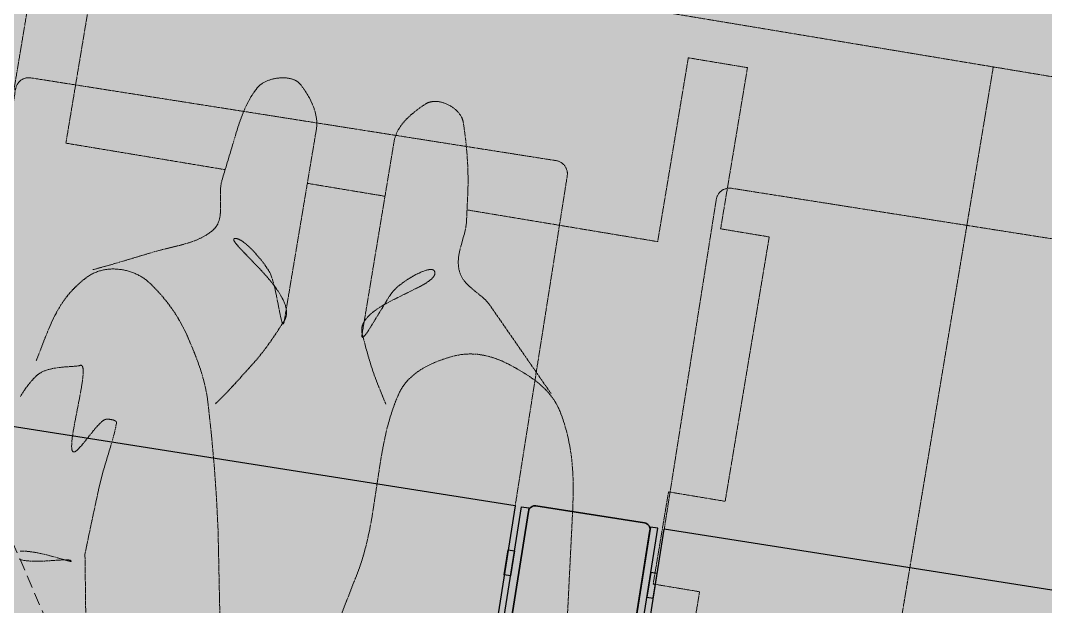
# Model space of a CAD drawing. Header units: millimetres. Extents: x 833941507 to 1669051331, y 817666127 to 1636299673.
# Drawn here: x 834551323 to 834552088, y 817985711 to 817986150 of the extents above; entities that cross this region are included whole.
import ezdxf

# ---------------------------------------------------------------- set-up
doc = ezdxf.new("R2010")
doc.units = ezdxf.units.MM
doc.header["$LTSCALE"] = 3
doc.linetypes.add('B0703', pattern=[4.6875, 3.125, -1.5625])
doc.linetypes.add('DASH', pattern=[0.35, 0.25, -0.1])
for name, color, linetype in [('CA_FURN', 9, 'Continuous'), ('UAJ-00XREF', 7, 'Continuous'), ('UAJ-90.7FURN', 8, 'Continuous')]:
    doc.layers.add(name, color=color, linetype=linetype)
for name, color, linetype, lineweight in [('Hatch (LTC&CB)', 252, 'Continuous', 35), ('UAJ-23FLOR-h', 251, 'Continuous', 9), ('UAJ-25CEIL-z', 8, 'B0703', 9), ('UAJ-97FURN', 9, 'Continuous', 13)]:
    doc.layers.add(name, color=color, linetype=linetype, lineweight=lineweight)
doc.layers.add('UAJ-00ANNO-y', color=7, linetype='DASH', lineweight=15, true_color=0x999999)

# ---------------------------------------------------------------- blocks, each defined once
blk = doc.blocks.new('GBP-LTC-LB01')
at = {"layer": 'UAJ-23FLOR-h'}
h = blk.add_hatch(dxfattribs=at)
h.set_pattern_fill('EARTH,_O', color=256, scale=180, angle=45)
h.set_pattern_definition([(48.9989, (834576001.8, 818046085.3), (-112.727, 1612.5107), [1143, -1143]), (48.9989, (834575678.3, 818046366.6), (-112.727, 1612.5107), [1143, -1143]), (48.9989, (834575354.8, 818046647.8), (-112.727, 1612.5107), [1143, -1143]), (138.9989, (834575340.7, 818046849.3), (-1612.5107, -112.727), [1143, -1143]), (138.9989, (834575621.9, 818047172.8), (-1612.5107, -112.727), [1143, -1143]), (138.9989, (834575903.1, 818047496.3), (-1612.5107, -112.727), [1143, -1143])])
h.paths.add_polyline_path([(834572173.05, 818200349.17), (834310583.74, 818182062.08), (834331502.24, 817882831.69), (834364939.69, 817885169.23), (834473095.7, 818011283.6), (834480533.7, 818020120.4), (834485095.05, 818025709.55), (834491375.7, 818033619), (834497063.4, 818041013), (834493145.8, 818043678.7), (834512788.5, 818074029.25), (834518712.45, 818083675.25), (834526231.3, 818096325.1), (834534646.05, 818111073.05), (834545956, 818131981.3), (834557204.6, 818154198.8), (834564040, 818168496.8), (834570941.16, 818183576.43), (834578367.8, 818200696.3)])
h.paths.add_polyline_path([(834382131.31, 817956469.98), (834418268.73, 817958996.07), (834422062.41, 817963855.9), (834428403.04, 817964299.38), (834467239.2, 818010695.58), (834466445.21, 818021738.79), (834476097.72, 818035709.03), (834485267.1, 818048983.2), (834487014.89, 818051460.43), (834497268.33, 818067303.42), (834492893.38, 818129890.09), (834448056.59, 818126755.66), (834416896.58, 818105052.11), (834382061.37, 818080788.99), (834386167.45, 818022059.16), (834377588.38, 818021459.47)], flags=16)
edge = h.paths.add_edge_path(flags=16)
edge.add_line((834540292.29, 818142076.07), (834533466.32, 818141614.13))
edge.add_line((834533466.32, 818141614.13), (834523258.01, 818143862.71))
edge.add_line((834523258.01, 818143862.71), (834525896.87, 818155838.93))
edge.add_arc((834558382.43, 818267025.45), 115835.02, 237.2183981, 253.7131266, ccw=False)
edge.add_line((834495664.92, 818169638.25), (834498267.59, 818132356.98))
edge.add_line((834498267.59, 818132356.98), (834496346.42, 818130135.01))
edge.add_line((834496346.42, 818130135.01), (834492879.88, 818129892.67))
edge.add_line((834492879.88, 818129892.67), (834494229.58, 818110587.62))
edge.add_line((834494229.58, 818110587.62), (834496326.13, 818110708.38))
edge.add_line((834496326.13, 818110708.38), (834498420.21, 818080753.55))
edge.add_line((834498420.21, 818080753.55), (834498046.12, 818080727.4))
edge.add_line((834498046.12, 818080727.4), (834498254.52, 818077746.38))
edge.add_line((834498254.52, 818077746.38), (834503061.09, 818078082.4))
edge.add_line((834503061.09, 818078082.4), (834504979.52, 818081212.1))
edge.add_line((834504979.52, 818081212.1), (834509429.02, 818088470.93))
edge.add_line((834509429.02, 818088470.93), (834515217.16, 818097913.59))
edge.add_line((834515217.16, 818097913.59), (834526067.43, 818116415.54))
edge.add_line((834526067.43, 818116415.54), (834532489.2, 818127888.68))
edge.add_line((834532489.2, 818127888.68), (834534830.9, 818132146.3))
edge.add_line((834534830.9, 818132146.3), (834540292.29, 818142076.07))
h = blk.add_hatch(dxfattribs=at)
h.set_pattern_fill('EARTH,_O', color=256, scale=180, angle=45)
h.set_pattern_definition([(45.0000001, (-1082349.7, 54794.9), (-3e-06, 1616.4461018), [1143, -1143]), (45.0000001, (-1082652.8, 55098), (-3e-06, 1616.4461018), [1143, -1143]), (45.0000001, (-1082955.9, 55401.1), (-3e-06, 1616.4461018), [1143, -1143]), (135.0000001, (-1082955.9, 55603.1), (-1616.4461018, -3e-06), [1143, -1143]), (135.0000001, (-1082652.8, 55906.2), (-1616.4461018, -3e-06), [1143, -1143]), (135.0000001, (-1082349.7, 56209.3), (-1616.4461018, -3e-06), [1143, -1143])])
h.paths.add_polyline_path([(834669469.25, 818015499.17), (834651080.82, 818014213.79), (834651091.33, 818014066.03), (834669479.76, 818015351.52)], flags=16)
edge = h.paths.add_edge_path()
edge.add_arc((834611763.61, 818123015.07), 22001.28, 94.000719, 118.688683)
edge.add_line((834601201.89, 818142315.5), (834593918.34, 818141228.38))
edge.add_arc((834611768.4, 818123014.03), 25502.69, 93.997159, 134.421275, ccw=False)
edge.add_line((834609990.68, 818148454.69), (834618164.36, 818149025.84))
edge.add_line((834618164.36, 818149025.84), (834618408.29, 818145534.91))
edge.add_line((834618408.29, 818145534.91), (834616365.41, 818145392.16))
edge.add_line((834616365.41, 818145392.16), (834616609.39, 818141900.69))
edge.add_line((834616609.39, 818141900.69), (834611621.55, 818141552.15))
edge.add_line((834611621.55, 818141552.15), (834611377.61, 818145043.07))
edge.add_line((834611377.61, 818145043.07), (834610228.61, 818144962.74))
h.paths.add_polyline_path([(834673232.94, 818197365.88), (834607546.49, 818192773.89), (834599172.5, 818174435.3), (834588349.1, 818152374.5), (834578621.55, 818133890.65), (834568418.3, 818115665.3), (834556456.7, 818095618.3), (834546606.4, 818080041.6), (834532219.3, 818058623.75), (834523692.15, 818046595.75), (834515683.5, 818035708.5), (834508244.2, 818025929.9), (834500656.3, 818016266.1), (834489786.8, 818002934.1), (834483448.3, 817995421.3), (834478637.6, 817989841.7), (834458453.75, 817967379.3), (834441506.5, 817949096.36), (834383075.75, 817886437.08), (834482026.69, 817893354.51), (834551919.04, 817920008.6), (834634905.13, 817930637.13), (834634023, 817939309.35), (834633770.07, 817941795.89), (834633577.69, 817943687.02), (834508697.04, 817930983.61), (834507053.46, 817930191.44), (834506409.46, 817939426.96), (834507656.94, 817945566.73), (834503417.08, 818006767.03), (834503064.37, 818011762.67), (834514052.91, 818025791.94), (834520784.65, 818034889.35), (834526318.86, 818042436.94), (834532381.69, 818050705.63), (834536345.72, 818056472.68), (834542258.41, 818065225.62), (834550405.86, 818077286.91), (834561579, 818095001.96), (834574522.66, 818117080.03), (834587768.88, 818140310.21), (834609774.13, 818143594.98), (834610001.97, 818140335.89), (834634252.54, 818142031.47), (834636806.9, 818105492.47), (834642791.48, 818105913.75), (834646278.56, 818056032.58), (834640293.17, 818055614.16), (834643382.34, 818011424.91), (834641138.41, 818011267.96), (834645775.78, 817944927.87), (834639048.36, 817944243.52), (834640362.12, 817931328.11), (834651070.39, 817932706.91), (834650587.67, 817936476.13), (834685105.74, 817940896.86), (834685588.46, 817937127.64), (834691373.79, 817937868.57)])
blk = doc.blocks.new('WH CH PLAN AT REAR')
at = {"layer": 'UAJ-00ANNO-y'}
for p, q in [((0, -450), (0, 450)), ((1400, 450), (0, 450)), ((170.04, -17.57), (170.04, 41.2)), ((1400, -450), (0, -450))]:
    blk.add_line(p, q, dxfattribs=at)
for points in [[(170.04, 103.55), (170.04, 224.12), (30.71, 224.12), (30.71, 268.93), (152.87, 268.93), (152.87, 305.75), (353.25, 305.75), (353.25, 262.84), (423.1, 262.84), (423.1, 298.01), (458.09, 298.01), (458.09, 346.62), (981.07, 346.62), (981.07, 312.03), (1007.08, 312.03), (1007.08, 274.72), (762.88, 274.72), (762.88, 250.5)], [(482.72, 207.19), (482.8, 206.38), (482.85, 205.55), (482.89, 204.71), (482.9, 203.84), (482.88, 202.95), (482.85, 202.05), (482.8, 201.13), (482.64, 199.26), (482.41, 197.35), (482.13, 195.4), (481.8, 193.44), (481.44, 191.47), (480.62, 187.56), (478.14, 176.95), (477.55, 174.1), (477.33, 172.85), (477.25, 172.28), (477.18, 171.75), (477.13, 171.25), (477.12, 171.02), (477.11, 170.8), (477.1, 170.58), (477.1, 170.38), (477.11, 170.18), (477.11, 170.09), (477.12, 170), (477.13, 169.92), (477.13, 169.83), (477.15, 169.75), (477.16, 169.67), (477.17, 169.59), (477.19, 169.52), (477.2, 169.45), (477.22, 169.38), (477.24, 169.32), (477.26, 169.26), (477.29, 169.2), (477.31, 169.14), (477.34, 169.09), (477.37, 169.04), (477.4, 168.99), (477.43, 168.95), (477.46, 168.91), (477.49, 168.87), (477.52, 168.84), (477.55, 168.81), (477.58, 168.79), (477.61, 168.77), (477.63, 168.75), (477.66, 168.74), (477.68, 168.74), (477.7, 168.74), (477.72, 168.74), (477.74, 168.75), (477.76, 168.76), (477.78, 168.78), (477.79, 168.8), (477.81, 168.83), (477.82, 168.86), (477.83, 168.89), (477.85, 168.93), (477.86, 168.97), (477.87, 169.02), (477.87, 169.07), (477.88, 169.12), (477.89, 169.18), (477.89, 169.24), (477.89, 169.31), (477.9, 169.45), (477.9, 169.61), (477.9, 169.78), (477.88, 170.18), (477.85, 170.63), (477.76, 171.68), (476.16, 185.88), (475.82, 190.38), (475.71, 192.67), (475.63, 194.96), (475.62, 197.25), (475.66, 199.51), (475.77, 201.72), (475.85, 202.8), (475.96, 203.86), (476.08, 204.91), (476.23, 205.93), (476.4, 206.92), (476.6, 207.89)], [(509.08, -209.59), (378.63, -194.47), (367.07, -192.93), (361.31, -192), (355.56, -190.94), (349.81, -189.71), (344.05, -188.28), (341.17, -187.48), (338.27, -186.63), (335.38, -185.71), (332.48, -184.72), (329.56, -183.66), (326.64, -182.53), (323.72, -181.32), (320.78, -180.03), (317.83, -178.65), (314.86, -177.19), (311.89, -175.63), (308.89, -173.98), (308.12, -173.54), (307.37, -173.08), (306.62, -172.61), (305.89, -172.14), (305.18, -171.65), (304.48, -171.16), (303.11, -170.15), (301.8, -169.1), (300.53, -168.02), (299.32, -166.9), (298.15, -165.76), (297.02, -164.59), (295.94, -163.39), (294.9, -162.17), (293.91, -160.92), (292.95, -159.65), (292.02, -158.36), (291.14, -157.05), (290.29, -155.73), (289.47, -154.38), (288.68, -153.02), (287.92, -151.65), (287.19, -150.27), (285.81, -147.47), (284.53, -144.64), (283.32, -141.8), (282.19, -138.95), (280.08, -133.28), (279.17, -130.63), (278.32, -127.94), (277.54, -125.2), (277.19, -123.82), (276.86, -122.43), (276.55, -121.03), (276.27, -119.62), (276.02, -118.2), (275.8, -116.77), (275.61, -115.33), (275.45, -113.89), (275.33, -112.44), (275.24, -110.97), (275.19, -109.51), (275.18, -108.03), (275.21, -106.55), (275.28, -105.06), (275.4, -103.56), (275.56, -102.06), (275.76, -100.55), (276.02, -99.04), (276.32, -97.52), (276.68, -95.99), (277.09, -94.46), (277.55, -92.93), (278.07, -91.39), (278.64, -89.84), (279.28, -88.3), (279.97, -86.74), (281.54, -83.5), (283.18, -80.36), (284.89, -77.33), (285.77, -75.86), (286.66, -74.42), (287.58, -73.02), (288.52, -71.65), (289.47, -70.31), (290.45, -69), (291.45, -67.74), (292.46, -66.51), (293.5, -65.31), (294.56, -64.16), (295.65, -63.05), (296.75, -61.98), (297.88, -60.94), (299.03, -59.96), (300.21, -59.01), (301.41, -58.11), (302.63, -57.26), (303.25, -56.85), (303.88, -56.45), (304.51, -56.07), (305.15, -55.69), (305.8, -55.33), (306.45, -54.98), (307.11, -54.64), (307.78, -54.32), (308.45, -54.01), (309.13, -53.71), (309.82, -53.42), (310.51, -53.15), (311.21, -52.89), (311.92, -52.64), (312.63, -52.41), (313.35, -52.19), (314.08, -51.98), (314.81, -51.79), (318.89, -50.83), (322.99, -50), (327.12, -49.28), (331.26, -48.68), (335.43, -48.17), (339.62, -47.76), (343.82, -47.43), (348.04, -47.18), (356.52, -46.89), (365.05, -46.81), (408, -47.38), (416.57, -47.24), (425.1, -46.88), (429.34, -46.58), (433.58, -46.21), (437.8, -45.75), (442, -45.19), (446.19, -44.52), (450.36, -43.74), (534.43, -26.11)], [(529.97, 46.9), (436.9, 64.42), (413.5, 69.49), (390.26, 75.05), (367.09, 81.08), (343.94, 87.56), (340.82, 88.51), (337.76, 89.54), (334.74, 90.65), (331.77, 91.84), (328.83, 93.1), (325.92, 94.42), (323.04, 95.82), (320.19, 97.28), (314.51, 100.37), (308.85, 103.69), (297.42, 110.91), (294.7, 112.74), (292.05, 114.64), (289.47, 116.59), (286.95, 118.61), (284.51, 120.68), (282.13, 122.8), (279.83, 124.97), (277.6, 127.18), (275.45, 129.43), (273.36, 131.71), (271.36, 134.01), (269.43, 136.35), (267.57, 138.7), (265.79, 141.07), (264.09, 143.46), (262.47, 145.85), (262.11, 146.41), (261.76, 146.99), (261.42, 147.58), (261.08, 148.18), (260.76, 148.79), (260.45, 149.42), (260.15, 150.06), (259.85, 150.7), (259.57, 151.36), (259.31, 152.03), (259.05, 152.71), (258.8, 153.39), (258.57, 154.09), (258.34, 154.79), (258.13, 155.51), (257.93, 156.23), (257.74, 156.95), (257.57, 157.69), (257.41, 158.43), (257.26, 159.17), (257.12, 159.93), (256.99, 160.68), (256.88, 161.44), (256.79, 162.21), (256.7, 162.98), (256.63, 163.75), (256.58, 164.53), (256.54, 165.31), (256.51, 166.09), (256.49, 166.87), (256.49, 167.66), (256.51, 168.44), (256.54, 169.23), (256.59, 170.01), (256.65, 170.8), (256.73, 171.58), (256.82, 172.37), (256.93, 173.15), (257.05, 173.93), (257.19, 174.71), (257.35, 175.49), (257.52, 176.26), (257.71, 177.03), (257.91, 177.79), (258.14, 178.55), (258.38, 179.31), (258.63, 180.06), (258.91, 180.8), (259.2, 181.54), (259.51, 182.28), (259.84, 183), (260.19, 183.72), (260.55, 184.43), (260.93, 185.13), (261.33, 185.83), (261.76, 186.51), (262.19, 187.19), (262.65, 187.86), (263.13, 188.51), (263.63, 189.16), (264.15, 189.79), (264.68, 190.42), (265.24, 191.03), (265.82, 191.63), (267.71, 193.48), (269.63, 195.22), (271.57, 196.87), (273.53, 198.42), (275.51, 199.88), (277.51, 201.25), (279.54, 202.54), (281.58, 203.75), (283.63, 204.88), (285.71, 205.95), (287.8, 206.94), (289.9, 207.87), (292.02, 208.75), (294.16, 209.56), (296.31, 210.33), (298.47, 211.04), (300.64, 211.72), (302.82, 212.35), (307.21, 213.51), (311.63, 214.56), (334.01, 219.23)], [(343.83, 81.95), (339.62, 78.79), (335.34, 75.75), (326.66, 69.93), (309.05, 58.72), (306.97, 57.42), (304.86, 56.16), (300.57, 53.72), (296.2, 51.41), (291.78, 49.22), (282.86, 45.12), (273.99, 41.33), (273.74, 41.23), (273.49, 41.14), (273.24, 41.05), (272.98, 40.97), (272.73, 40.9), (272.48, 40.83), (272.22, 40.77), (271.96, 40.72), (271.71, 40.68), (271.45, 40.64), (271.19, 40.6), (270.93, 40.58), (270.67, 40.55), (270.41, 40.54), (270.14, 40.53), (269.88, 40.53), (269.62, 40.53), (269.35, 40.54), (269.08, 40.56), (268.82, 40.58), (268.55, 40.61), (268.28, 40.64), (268.01, 40.68), (267.74, 40.73), (267.47, 40.78), (267.2, 40.84), (266.93, 40.9), (266.66, 40.97), (266.39, 41.04), (266.11, 41.12), (265.57, 41.29), (265.01, 41.48), (264.46, 41.7), (263.91, 41.93), (263.35, 42.18), (262.79, 42.46), (262.23, 42.75), (261.67, 43.05), (261.11, 43.38), (260.55, 43.72), (259.98, 44.08), (259.41, 44.46), (258.85, 44.85), (257.71, 45.69), (256.58, 46.57), (255.44, 47.52), (254.3, 48.51), (253.16, 49.55), (252.03, 50.64), (250.9, 51.76), (249.77, 52.93), (247.53, 55.34), (245.32, 57.86), (243.15, 60.46), (238.95, 65.75), (228.06, 80.41), (225.21, 84.12), (223.97, 85.63), (223.4, 86.28), (222.87, 86.86), (222.61, 87.12), (222.37, 87.36), (222.13, 87.59), (221.9, 87.79), (221.79, 87.88), (221.68, 87.97), (221.58, 88.05), (221.47, 88.13), (221.37, 88.21), (221.27, 88.27), (221.18, 88.33), (221.08, 88.39), (220.99, 88.44), (220.9, 88.49), (220.82, 88.53), (220.73, 88.56), (220.65, 88.59), (220.57, 88.61), (220.5, 88.62), (220.42, 88.63), (220.35, 88.64), (220.28, 88.64), (220.22, 88.63), (220.16, 88.61), (220.1, 88.59), (220.04, 88.56), (219.98, 88.53), (219.93, 88.49), (219.88, 88.44), (219.83, 88.39), (219.79, 88.33), (219.75, 88.26), (219.71, 88.19), (219.67, 88.11), (219.64, 88.02), (219.61, 87.93), (219.58, 87.83), (219.55, 87.72), (219.53, 87.61), (219.51, 87.49), (219.5, 87.36), (219.48, 87.22), (219.47, 87.08), (219.47, 86.93), (219.46, 86.77), (219.46, 86.62), (219.47, 86.46), (219.48, 86.3), (219.49, 86.14), (219.51, 85.97), (219.54, 85.8), (219.56, 85.63), (219.6, 85.45), (219.63, 85.27), (219.67, 85.09), (219.72, 84.91), (219.82, 84.53), (219.93, 84.15), (220.07, 83.76), (220.21, 83.35), (220.37, 82.94), (220.55, 82.52), (220.74, 82.1), (220.94, 81.66), (221.39, 80.77), (221.88, 79.85), (222.42, 78.91), (223.01, 77.95), (223.63, 76.98), (224.29, 75.99), (224.98, 74.99), (226.45, 72.97), (228.01, 70.94), (229.65, 68.94), (231.32, 66.98), (233.02, 65.09), (234.7, 63.29), (236.36, 61.61), (237.95, 60.07), (239.46, 58.69), (239.67, 58.52), (239.89, 58.33), (240.12, 58.15), (240.36, 57.97), (240.87, 57.61), (241.42, 57.24), (242.01, 56.87), (242.63, 56.5), (243.29, 56.13), (243.97, 55.76), (245.42, 55.01), (246.98, 54.26), (250.33, 52.77), (253.91, 51.29), (271.01, 44.83), (273.43, 43.84), (274.42, 43.4), (274.85, 43.19), (275.24, 42.99), (275.42, 42.9), (275.59, 42.8), (275.74, 42.71), (275.88, 42.63), (276.01, 42.54), (276.07, 42.5), (276.13, 42.46), (276.18, 42.42), (276.23, 42.38), (276.28, 42.34), (276.32, 42.3), (276.36, 42.26), (276.4, 42.22), (276.44, 42.19), (276.47, 42.15), (276.49, 42.12), (276.52, 42.08), (276.54, 42.05), (276.55, 42.02), (276.57, 41.99), (276.58, 41.95), (276.58, 41.92), (276.58, 41.89), (276.58, 41.86), (276.58, 41.84), (276.57, 41.81), (276.55, 41.78), (276.54, 41.75), (276.52, 41.73), (276.49, 41.7), (276.47, 41.68), (276.43, 41.66), (276.4, 41.63), (276.36, 41.61), (276.31, 41.59), (276.27, 41.57), (276.21, 41.55), (276.16, 41.53), (276.1, 41.52), (276.03, 41.5), (275.97, 41.48), (275.89, 41.47), (275.82, 41.45), (275.74, 41.44), (275.65, 41.43), (275.47, 41.4), (275.26, 41.38), (275.05, 41.37), (274.81, 41.35), (274.55, 41.34), (128.79, 41.21), (128.22, 41.22), (127.65, 41.24), (127.08, 41.28), (126.51, 41.33), (125.93, 41.4), (125.36, 41.48), (124.78, 41.57), (124.21, 41.68), (123.63, 41.8), (123.06, 41.93), (122.48, 42.07), (121.91, 42.22), (121.34, 42.39), (120.77, 42.57), (120.2, 42.76), (119.63, 42.96), (118.49, 43.39), (117.37, 43.86), (116.25, 44.37), (115.14, 44.91), (114.04, 45.48), (112.96, 46.09), (111.89, 46.72), (110.83, 47.38), (109.8, 48.06), (108.78, 48.76), (107.78, 49.48), (106.8, 50.22), (105.85, 50.97), (104.92, 51.73), (104.01, 52.5), (103.13, 53.27), (102.28, 54.06), (101.46, 54.84), (100.67, 55.62), (99.92, 56.4), (99.19, 57.18), (98.5, 57.95), (97.85, 58.71), (97.24, 59.46), (97.11, 59.62), (96.99, 59.79), (96.87, 59.96), (96.75, 60.13), (96.64, 60.31), (96.53, 60.5), (96.43, 60.68), (96.32, 60.87), (96.23, 61.07), (96.13, 61.26), (96.04, 61.47), (95.95, 61.67), (95.87, 61.88), (95.79, 62.09), (95.71, 62.3), (95.64, 62.52), (95.57, 62.74), (95.5, 62.96), (95.37, 63.42), (95.26, 63.88), (95.17, 64.36), (95.08, 64.85), (95.01, 65.34), (94.96, 65.85), (94.91, 66.36), (94.88, 66.88), (94.86, 67.41), (94.86, 67.94), (94.86, 68.49), (94.88, 69.03), (94.91, 69.58), (94.96, 70.14), (95.01, 70.7), (95.08, 71.26), (95.16, 71.83), (95.25, 72.4), (95.35, 72.97), (95.47, 73.54), (95.59, 74.11), (95.73, 74.68), (95.88, 75.25), (96.04, 75.82), (96.21, 76.39), (96.39, 76.96), (96.58, 77.52), (96.79, 78.08), (97, 78.64), (97.22, 79.19), (97.46, 79.73), (97.7, 80.27), (97.96, 80.81), (98.22, 81.34), (98.5, 81.86), (98.78, 82.37), (99.07, 82.88), (99.38, 83.37), (99.69, 83.86), (100.01, 84.34), (100.34, 84.8), (100.68, 85.26), (101.03, 85.7), (101.39, 86.13), (101.76, 86.55), (102.13, 86.96), (102.52, 87.35), (102.91, 87.72), (103.31, 88.09), (103.72, 88.43), (104.13, 88.76), (104.56, 89.07), (104.77, 89.23), (104.99, 89.37), (105.21, 89.51), (105.43, 89.65), (105.66, 89.78), (105.88, 89.91), (107.34, 90.69), (108.81, 91.43), (110.28, 92.13), (111.77, 92.79), (113.26, 93.4), (114.76, 93.98), (116.27, 94.53), (117.79, 95.04), (119.31, 95.52), (120.84, 95.97), (123.92, 96.78), (127.02, 97.5), (130.14, 98.12), (133.28, 98.68), (136.42, 99.17), (155.37, 101.64), (178.54, 104.55), (179.13, 104.61), (179.72, 104.66), (180.31, 104.69), (180.9, 104.7), (181.5, 104.71), (182.11, 104.7), (182.71, 104.68), (183.32, 104.65), (184.54, 104.55), (185.78, 104.42), (187.01, 104.26), (199.49, 102.04), (200.71, 101.88), (201.92, 101.74), (203.12, 101.64), (203.72, 101.6), (204.31, 101.57), (204.9, 101.56), (205.48, 101.56), (206.06, 101.57), (206.64, 101.59), (207.21, 101.63), (207.78, 101.68), (208.34, 101.75), (208.9, 101.83), (209.45, 101.93), (209.99, 102.05), (210.54, 102.18), (210.8, 102.26), (211.07, 102.33), (211.34, 102.42), (211.6, 102.51), (211.86, 102.6), (212.12, 102.7), (212.38, 102.8), (212.64, 102.91), (212.9, 103.03), (213.15, 103.14), (213.41, 103.27), (213.66, 103.4), (213.91, 103.54), (214.16, 103.68), (214.4, 103.82), (214.65, 103.98), (214.89, 104.14), (215.13, 104.3), (215.37, 104.47), (215.61, 104.65), (215.84, 104.83), (216.07, 105.02), (216.65, 105.51), (217.22, 106.01), (217.77, 106.51), (218.31, 107.03), (218.84, 107.55), (219.36, 108.08), (219.87, 108.62), (220.37, 109.16), (221.33, 110.28), (222.25, 111.42), (223.14, 112.58), (223.99, 113.78), (224.81, 114.99), (225.6, 116.23), (226.36, 117.49), (227.1, 118.77), (227.8, 120.07), (228.49, 121.38), (229.8, 124.04), (231.05, 126.75), (236.93, 140.53), (238.15, 143.25), (255.09, 177.85), (259.98, 188.64)], [(821.46, -274.72), (1007.08, -274.72), (1007.08, -312.03), (981.07, -312.03), (981.07, -346.62), (458.09, -346.62), (458.09, -298.01), (423.1, -298.01), (423.1, -262.84), (353.25, -262.84), (353.25, -305.75), (152.87, -305.75), (152.87, -268.93), (30.71, -268.93), (30.71, -224.12), (170.04, -224.12), (170.04, -79.78)]]:
    blk.add_lwpolyline(points, dxfattribs=at)
for points in [[(470.73, 159.61, 0.003139), (419.43, 157.35), (416.36, 157.17), (413.29, 156.94), (407.17, 156.32), (382.72, 153.25), (376.59, 152.71), (373.52, 152.52), (370.44, 152.4), (370.4, 152.4), (370.37, 152.4), (370.33, 152.4), (370.3, 152.4), (370.27, 152.41), (370.24, 152.41), (370.2, 152.41), (370.17, 152.42), (370.14, 152.42), (370.11, 152.43), (370.08, 152.43), (370.05, 152.44), (370.01, 152.45), (369.98, 152.45), (369.95, 152.46), (369.93, 152.47), (369.9, 152.48), (369.87, 152.49), (369.84, 152.5), (369.81, 152.51), (369.78, 152.52), (369.75, 152.54), (369.73, 152.55), (369.7, 152.56), (369.67, 152.58), (369.65, 152.59), (369.62, 152.61), (369.59, 152.63), (369.57, 152.64), (369.54, 152.66), (369.52, 152.68), (369.49, 152.69), (369.47, 152.71), (369.45, 152.73), (369.42, 152.75), (369.4, 152.77), (369.38, 152.79), (369.35, 152.81), (369.33, 152.84), (369.31, 152.86), (369.26, 152.9), (369.22, 152.95), (369.18, 153), (369.14, 153.05), (369.1, 153.11), (369.06, 153.16), (369.02, 153.22), (368.99, 153.28), (368.95, 153.34), (368.92, 153.4), (368.89, 153.46), (368.85, 153.53), (368.82, 153.59), (368.79, 153.66), (368.76, 153.73), (368.74, 153.8), (368.71, 153.87), (368.68, 153.95), (368.63, 154.1), (368.59, 154.25), (368.55, 154.41), (368.51, 154.58), (368.47, 154.74), (368.44, 154.92), (368.41, 155.09), (368.39, 155.27), (368.37, 155.45), (368.33, 155.82), (368.31, 156.19), (368.3, 156.57), (368.3, 156.95), (368.3, 157.33), (368.32, 157.71), (368.34, 158.08), (368.38, 158.44), (368.42, 158.8), (368.46, 159.14), (368.51, 159.47), (368.57, 159.78), (368.63, 160.07), (368.69, 160.33), (368.73, 160.46), (368.76, 160.58), (368.79, 160.69), (368.83, 160.79), (368.86, 160.89), (368.9, 160.98), (368.92, 161.02), (368.93, 161.06), (368.95, 161.1), (368.97, 161.13), (369, 161.2), (369.04, 161.26), (369.08, 161.33), (369.12, 161.39), (369.2, 161.53), (369.3, 161.66), (369.4, 161.79), (369.5, 161.93), (369.62, 162.07), (369.74, 162.21), (369.86, 162.35), (369.99, 162.49), (370.13, 162.63), (370.28, 162.77), (370.59, 163.06), (370.92, 163.35), (371.27, 163.65), (371.64, 163.95), (372.03, 164.25), (372.45, 164.56), (373.32, 165.18), (374.27, 165.81), (376.32, 167.1), (378.54, 168.4), (390.06, 174.83), (392.02, 176.01), (392.91, 176.58), (393.73, 177.13), (394.11, 177.39), (394.47, 177.66), (394.81, 177.91), (395.12, 178.16), (395.41, 178.41), (395.68, 178.65), (395.8, 178.77), (395.92, 178.88), (396.03, 179), (396.14, 179.11), (396.23, 179.22), (396.32, 179.33), (396.41, 179.44), (396.45, 179.5), (396.48, 179.55), (396.52, 179.6), (396.55, 179.66), (396.58, 179.71), (396.61, 179.76), (396.64, 179.81), (396.67, 179.86), (396.69, 179.91), (396.71, 179.96), (396.75, 180.05), (396.78, 180.15), (396.81, 180.24), (396.82, 180.33), (396.83, 180.42), (396.84, 180.5), (396.83, 180.59), (396.82, 180.67), (396.81, 180.75), (396.79, 180.83), (396.76, 180.91), (396.72, 180.99), (396.68, 181.07), (396.63, 181.14), (396.58, 181.21), (396.52, 181.28), (396.45, 181.35), (396.38, 181.42), (396.3, 181.49), (396.21, 181.55), (396.12, 181.62), (396.03, 181.68), (395.93, 181.74), (395.82, 181.8), (395.7, 181.86), (395.59, 181.91), (395.46, 181.97), (395.33, 182.02), (395.2, 182.07), (395.05, 182.13), (394.91, 182.18), (394.76, 182.22), (394.44, 182.32), (394.1, 182.41), (393.74, 182.49), (393.36, 182.57), (392.96, 182.64), (392.55, 182.71), (391.66, 182.84), (390.7, 182.95), (389.68, 183.04), (387.45, 183.19), (385, 183.27), (382.36, 183.32), (376.61, 183.29), (351.48, 182.68), (345.8, 182.68), (343.2, 182.74), (340.8, 182.85), (339.69, 182.93), (338.63, 183.02), (337.64, 183.13), (336.72, 183.25), (335.87, 183.4), (335.47, 183.47), (335.09, 183.56), (334.73, 183.64), (334.39, 183.74), (334.08, 183.84), (333.92, 183.89), (333.78, 183.94), (333.64, 183.99), (333.5, 184.05), (333.37, 184.1), (333.25, 184.16), (333.13, 184.22), (333.01, 184.28), (332.91, 184.34), (332.8, 184.4), (332.71, 184.47), (332.62, 184.53), (332.53, 184.6), (332.45, 184.67), (332.38, 184.74), (332.31, 184.81), (332.25, 184.89), (332.2, 184.96), (332.15, 185.04), (332.11, 185.11), (332.07, 185.19), (332.04, 185.28), (332.02, 185.36), (332.01, 185.44), (332, 185.53), (331.99, 185.62), (332, 185.71), (332.01, 185.8), (332.02, 185.89), (332.05, 185.98), (332.08, 186.08), (332.11, 186.18), (332.16, 186.28), (332.21, 186.38), (332.27, 186.49), (332.33, 186.6), (332.38, 186.72), (332.44, 186.85), (332.55, 187.12), (332.66, 187.41), (332.77, 187.71), (332.88, 188.04), (333.1, 188.75), (333.31, 189.53), (335.55, 198.76), (336.2, 201.13), (336.55, 202.33), (336.93, 203.53), (337.34, 204.73), (337.77, 205.92), (338.23, 207.1), (338.72, 208.25), (339.24, 209.39), (339.52, 209.94), (339.8, 210.49), (340.09, 211.03), (340.4, 211.56), (340.71, 212.08), (341.03, 212.6), (341.36, 213.09), (341.7, 213.58), (342.05, 214.06), (342.42, 214.52), (342.79, 214.97), (343.17, 215.4), (343.57, 215.82), (343.98, 216.23), (344.18, 216.42), (344.4, 216.62), (344.61, 216.8), (344.83, 216.99), (345.05, 217.17), (345.27, 217.34), (345.5, 217.51), (345.73, 217.68), (347.32, 218.77), (348.94, 219.82), (350.57, 220.81), (352.21, 221.77), (353.88, 222.67), (355.55, 223.53), (357.25, 224.35), (358.95, 225.12), (360.67, 225.86), (362.4, 226.55)], [(534.66, 148.13, -0.00073), (470.73, 159.61)], [(323.32, -43.79, 0.005412), (309.02, -35.02), (304.79, -32.54), (300.49, -30.17), (296.13, -27.88), (291.74, -25.69), (282.92, -21.53), (274.19, -17.64), (273.95, -17.53), (273.7, -17.44), (273.45, -17.34), (273.2, -17.26), (272.96, -17.18), (272.71, -17.1), (272.46, -17.04), (272.21, -16.98), (271.97, -16.92), (271.72, -16.87), (271.47, -16.83), (271.22, -16.79), (270.97, -16.76), (270.72, -16.73), (270.48, -16.71), (270.23, -16.7), (269.98, -16.69), (269.73, -16.69), (269.48, -16.69), (269.23, -16.7), (268.99, -16.71), (268.74, -16.73), (268.49, -16.76), (268.24, -16.79), (267.99, -16.82), (267.74, -16.86), (267.49, -16.91), (267.24, -16.96), (266.99, -17.02), (266.75, -17.08), (266.5, -17.14), (266.25, -17.21), (266, -17.29), (265.75, -17.37), (265.25, -17.54), (264.76, -17.74), (264.26, -17.95), (263.76, -18.18), (263.27, -18.43), (262.77, -18.69), (262.27, -18.97), (261.78, -19.27), (261.28, -19.59), (260.79, -19.92), (260.29, -20.26), (259.8, -20.62), (259.3, -20.99), (258.32, -21.78), (257.34, -22.62), (256.36, -23.51), (255.38, -24.45), (254.41, -25.43), (253.44, -26.45), (252.47, -27.51), (250.56, -29.73), (248.66, -32.05), (246.78, -34.46), (232.84, -53.72), (231.27, -55.75), (229.74, -57.61), (228.99, -58.46), (228.26, -59.27), (227.54, -60.02), (226.83, -60.72), (226.48, -61.04), (226.13, -61.35), (225.79, -61.64), (225.45, -61.92), (225.11, -62.18), (224.78, -62.42), (224.45, -62.64), (224.28, -62.75), (224.12, -62.85), (223.96, -62.95), (223.8, -63.04), (223.64, -63.12), (223.48, -63.21), (223.32, -63.28), (223.17, -63.36), (223.01, -63.42), (222.85, -63.49), (222.7, -63.54), (222.55, -63.6), (222.39, -63.64), (222.24, -63.69), (222.09, -63.72), (221.94, -63.75), (221.79, -63.78), (221.65, -63.8), (221.5, -63.82), (221.35, -63.83), (221.21, -63.83), (221.06, -63.83), (220.92, -63.82), (220.78, -63.81), (220.64, -63.79), (220.5, -63.77), (220.36, -63.74), (220.22, -63.71), (220.08, -63.67), (219.95, -63.62), (219.81, -63.57), (219.68, -63.51), (219.55, -63.44), (219.42, -63.37), (219.35, -63.33), (219.29, -63.29), (219.23, -63.25), (219.18, -63.21), (219.12, -63.17), (219.07, -63.12), (219.02, -63.08), (218.97, -63.03), (218.92, -62.98), (218.88, -62.93), (218.83, -62.88), (218.79, -62.83), (218.75, -62.77), (218.72, -62.71), (218.68, -62.66), (218.65, -62.6), (218.61, -62.54), (218.58, -62.48), (218.56, -62.41), (218.53, -62.35), (218.5, -62.28), (218.48, -62.22), (218.46, -62.15), (218.44, -62.08), (218.42, -62.01), (218.41, -61.93), (218.39, -61.86), (218.38, -61.79), (218.37, -61.71), (218.36, -61.63), (218.35, -61.55), (218.35, -61.47), (218.35, -61.39), (218.34, -61.31), (218.34, -61.23), (218.34, -61.14), (218.35, -61.06), (218.35, -60.97), (218.36, -60.79), (218.39, -60.61), (218.41, -60.43), (218.44, -60.24), (218.48, -60.04), (218.53, -59.85), (218.58, -59.64), (218.63, -59.44), (218.7, -59.23), (218.76, -59.02), (218.84, -58.8), (219, -58.36), (219.19, -57.9), (219.39, -57.43), (219.62, -56.95), (219.86, -56.46), (220.13, -55.95), (220.41, -55.44), (221.02, -54.39), (221.7, -53.31), (222.44, -52.21), (223.23, -51.09), (224.07, -49.96), (224.94, -48.82), (225.86, -47.68), (226.81, -46.55), (227.78, -45.43), (228.77, -44.33), (229.77, -43.25), (230.79, -42.2), (231.81, -41.18), (232.83, -40.21), (233.83, -39.29), (234.83, -38.41), (235.81, -37.6), (236.76, -36.85), (237.23, -36.5), (237.69, -36.17), (238.14, -35.86), (238.58, -35.57), (239.01, -35.3), (239.43, -35.05), (239.92, -34.78), (240.44, -34.5), (241.6, -33.92), (242.89, -33.31), (244.3, -32.67), (268.64, -22.89), (271.5, -21.65), (272.76, -21.08), (273.87, -20.54), (274.37, -20.28), (274.83, -20.03), (275.25, -19.79), (275.62, -19.56), (275.79, -19.45), (275.95, -19.35), (276.1, -19.24), (276.23, -19.14), (276.3, -19.09), (276.36, -19.04), (276.41, -18.99), (276.47, -18.94), (276.52, -18.9), (276.56, -18.85), (276.61, -18.81), (276.65, -18.76), (276.68, -18.72), (276.72, -18.67), (276.75, -18.63), (276.78, -18.59), (276.8, -18.55), (276.82, -18.51), (276.84, -18.47), (276.85, -18.43), (276.86, -18.39), (276.87, -18.36), (276.87, -18.32), (276.87, -18.29), (276.86, -18.25), (276.85, -18.22), (276.84, -18.19), (276.83, -18.16), (276.81, -18.13), (276.78, -18.1), (276.76, -18.07), (276.73, -18.04), (276.69, -18.01), (276.65, -17.98), (276.61, -17.96), (276.56, -17.94), (276.51, -17.91), (276.46, -17.89), (276.4, -17.87), (276.34, -17.85), (276.27, -17.83), (276.2, -17.81), (276.13, -17.79), (276.05, -17.77), (275.96, -17.76), (275.88, -17.74), (275.69, -17.72), (275.48, -17.69), (275.26, -17.67), (275.02, -17.66), (274.76, -17.65), (274.19, -17.64), (128.81, -17.55), (128.25, -17.55), (127.68, -17.57), (127.12, -17.6), (126.56, -17.64), (126, -17.7), (125.45, -17.76), (124.9, -17.84), (124.35, -17.92), (123.81, -18.02), (123.27, -18.13), (122.73, -18.25), (122.19, -18.38), (121.66, -18.52), (121.13, -18.68), (120.6, -18.84), (120.07, -19.01), (119.55, -19.19), (119.03, -19.38), (118, -19.79), (116.97, -20.24), (115.96, -20.72), (114.95, -21.23), (113.95, -21.78), (112.97, -22.36), (111.99, -22.97), (111.02, -23.61), (110.05, -24.28), (109.1, -24.97), (108.15, -25.69), (107.21, -26.43), (106.28, -27.19), (104.44, -28.78), (102.62, -30.45), (100.82, -32.18), (99.05, -33.97), (97.3, -35.8), (97.11, -36), (96.93, -36.21), (96.76, -36.42), (96.59, -36.63), (96.42, -36.85), (96.26, -37.07), (96.11, -37.29), (95.96, -37.52), (95.81, -37.74), (95.67, -37.98), (95.54, -38.21), (95.41, -38.45), (95.29, -38.69), (95.17, -38.93), (95.05, -39.18), (94.94, -39.43), (94.84, -39.68), (94.74, -39.93), (94.64, -40.19), (94.55, -40.45), (94.47, -40.71), (94.39, -40.97), (94.31, -41.23), (94.24, -41.5), (94.17, -41.77), (94.11, -42.04), (94, -42.59), (93.9, -43.14), (93.83, -43.7), (93.77, -44.26), (93.73, -44.83), (93.7, -45.4), (93.7, -45.98), (93.7, -46.56), (93.73, -47.14), (93.77, -47.73), (93.83, -48.31), (93.9, -48.9), (93.98, -49.49), (94.08, -50.07), (94.2, -50.66), (94.33, -51.24), (94.47, -51.82), (94.63, -52.4), (94.8, -52.98), (94.99, -53.55), (95.19, -54.12), (95.4, -54.68), (95.62, -55.24), (95.86, -55.79), (96.1, -56.33), (96.36, -56.87), (96.63, -57.4), (96.91, -57.92), (97.21, -58.43), (97.51, -58.93), (97.83, -59.42), (98.15, -59.9), (98.48, -60.37), (98.83, -60.83), (99.18, -61.27), (99.54, -61.7), (99.91, -62.12), (100.29, -62.52), (100.68, -62.91), (101.08, -63.28), (101.48, -63.64), (101.9, -63.98), (102.32, -64.31), (102.53, -64.46), (102.74, -64.61), (102.96, -64.76), (103.18, -64.9), (103.39, -65.04), (103.62, -65.17), (103.84, -65.29), (104.06, -65.42), (104.29, -65.53), (104.52, -65.65), (104.74, -65.75), (104.97, -65.85), (105.2, -65.95), (105.44, -66.04), (105.67, -66.13), (105.91, -66.21), (111.98, -68.14), (118.08, -69.95), (124.2, -71.64), (130.35, -73.2), (136.53, -74.62), (142.74, -75.89), (148.99, -77), (155.28, -77.94), (178.64, -80.74), (179.22, -80.8), (179.8, -80.85), (180.97, -80.91), (182.14, -80.94), (183.3, -80.94), (184.48, -80.91), (185.65, -80.85), (188, -80.67), (199.78, -79.42), (200.95, -79.34), (202.13, -79.28), (203.3, -79.25), (204.48, -79.25), (205.65, -79.28), (206.82, -79.35), (207.98, -79.45), (208.57, -79.52), (209.15, -79.6), (209.73, -79.69), (210.31, -79.8), (210.89, -79.91), (211.47, -80.04), (212.05, -80.18), (212.63, -80.34), (213.2, -80.5), (213.78, -80.69), (214.36, -80.89), (214.93, -81.1), (215.51, -81.33), (216.08, -81.57), (216.6, -81.81), (217.11, -82.07), (217.6, -82.33), (218.09, -82.61), (218.56, -82.9), (219.01, -83.2), (219.46, -83.51), (219.9, -83.83), (220.33, -84.16), (220.74, -84.5), (221.15, -84.86), (221.54, -85.22), (221.93, -85.59), (222.31, -85.96), (222.68, -86.35), (223.04, -86.75), (223.39, -87.15), (223.74, -87.56), (224.08, -87.97), (224.41, -88.4), (225.06, -89.26), (225.68, -90.15), (226.29, -91.06), (226.87, -91.98), (228.01, -93.87), (231.28, -99.65), (232.41, -101.55), (232.99, -102.48), (233.59, -103.4), (234.21, -104.3), (234.85, -105.17), (235.51, -106.03), (235.85, -106.45), (236.2, -106.86), (236.56, -107.26), (236.93, -107.65), (237.3, -108.04), (237.68, -108.42), (295.17, -164.16)]]:
    blk.add_lwpolyline(points, format="xyb", dxfattribs=at)
blk = doc.blocks.new('*U1202')
at = {"layer": 'UAJ-00ANNO-y'}
blk.add_lwpolyline([(337.56, -208.64), (587.13, -208.64, 0.414214), (597.13, -198.64), (597.13, 0), (597.13, 198.64, 0.414214), (587.13, 208.64), (337.56, 208.64)], format="xyb", dxfattribs=at)
at = {"layer": 'UAJ-90.7FURN'}
for p, q in [((337.56, 208.64), (337.56, -208.64)), ((0, 50), (0, -50)), ((-50, 0), (50, 0))]:
    blk.add_line(p, q, dxfattribs=at)
for points in [[(-30.02, 224), (-30.02, 306, -0.414214), (-25.02, 311), (334.84, 311, -0.414214), (339.84, 306), (339.84, 224, -0.414214), (334.84, 219), (-25.02, 219, -0.414214)], [(-85.98, -215.57), (-0.12, -215.57, 0.440414), (4.86, -210.13, -0.044339), (4.86, 210.13, 0.440414), (-0.12, 215.57), (-85.98, 215.57, 0.389351), (-90.96, 211, 0.042839), (-90.96, -211, 0.389351)], [(339.84, -306), (339.84, -224, 0.414214), (334.84, -219), (-25.02, -219, 0.414214), (-30.02, -224), (-30.02, -306, 0.414214), (-25.02, -311), (334.84, -311, 0.414214)]]:
    blk.add_lwpolyline(points, format="xyb", close=True, dxfattribs=at)
for points in [[(183.34, 208.96, 0.316066), (173.94, 215.57), (-0.12, 215.57)], [(183.45, 208.64), (173.19, 208.64, 0.414214), (163.19, 198.64), (163.19, 0), (163.19, -198.64, 0.414214), (173.19, -208.64), (183.45, -208.64)], [(183.8, -207.22, 0.064889), (183.89, -204.64, -0.046607), (183.89, 204.64, 0.066248), (183.79, 207.28)], [(-0.12, -215.57), (173.94, -215.57, 0.325586), (183.45, -208.64, -0.046607)], [(183.45, -208.64), (337.56, -208.64, 0.414214)]]:
    blk.add_lwpolyline(points, format="xyb", dxfattribs=at)
for points in [[(337.56, 213.45), (337.56, 219), (254.5, 219), (254.5, 213.45)], [(304.02, 208.64), (304.02, 213.45), (285.22, 213.45), (285.22, 208.64)], [(337.56, -213.45), (337.56, -219), (254.5, -219), (254.5, -213.45)], [(304.02, -208.64), (304.02, -213.45), (285.22, -213.45), (285.22, -208.64)]]:
    blk.add_lwpolyline(points, close=True, dxfattribs=at)
blk.add_lwpolyline([(337.56, 208.64), (183.45, 208.64)], dxfattribs=at)
blk = doc.blocks.new('*U1256')
at = {"layer": 'UAJ-97FURN', "rotation": 89.9999997164053}
blk.add_blockref('*U1202', (443.33, 0), dxfattribs=at)
blk = doc.blocks.new('*U1257')
at = {"color": 0, "linetype": 'ByBlock', "lineweight": -2, "transparency": 16777216, "rotation": 16.95953507131035}
for p in [(834570682.86, 817986731.84), (834570175.91, 817986577.24)]:
    blk.add_blockref('*U1256', p, dxfattribs=at)
blk = doc.blocks.new('*U1254')
at = {"layer": 'UAJ-97FURN', "rotation": 89.99999971722342}
blk.add_blockref('*U1202', (443.33, 0), dxfattribs=at)
blk = doc.blocks.new('*U1255')
at = {"color": 0, "linetype": 'ByBlock', "lineweight": -2, "transparency": 16777216, "rotation": 16.95953506998879}
blk.add_blockref('*U1254', (834569616.72, 817987347.63), dxfattribs=at)
blk = doc.blocks.new('3A35X-MADL-P-LT-B01-0')
at = {"layer": 'UAJ-25CEIL-z'}
blk.add_line((834551964.06, 817984252.7), (834550192.54, 817988375.71), dxfattribs=at)
at = {"xscale": -1, "rotation": 7.997817050377067}
for name in ['*U1255', '*U1257']:
    blk.add_blockref(name, (1774815882.6, 124073241.24), dxfattribs=at)
at = {"layer": 'CA_FURN', "xscale": -1, "rotation": 80.5457809171248}
for p in [(834551605.44, 817986188.72), (834552493.21, 817986040.89)]:
    blk.add_blockref('WH CH PLAN AT REAR', p, dxfattribs=at)

msp = doc.modelspace()

# ---------------------------------------------------------------- hatches: boundary and pattern name
at = {"layer": 'Hatch (LTC&CB)'}
h = msp.add_hatch(dxfattribs=at)
h.set_pattern_fill('ANSI38', color=256, scale=100)
h.set_pattern_definition([(318.99984, (834479093.73, 818230174.15), (208.29942, 239.6197), []), (48.99984, (834479093.73, 818230174.15), (176.97914, 687.53882), [793.75, -476.25])])
edge = h.paths.add_edge_path()
edge.add_line((834601196.19, 818142314.52), (834603754.26, 818142696.37))
edge.add_line((834603754.26, 818142696.37), (834603901.9, 818141707.33))
edge.add_line((834603901.9, 818141707.33), (834603810.47, 818141693.69))
edge.add_arc((834611763.29, 818123016.36), 20300, 113.064358, 141.357581)
edge.add_line((834595907.81, 818135692.86), (834595395.45, 818135656.86))
edge.add_line((834595395.45, 818135656.86), (834583111.72, 818114341.03))
edge.add_line((834583111.72, 818114341.03), (834578121.58, 818106513.89))
edge.add_line((834578121.58, 818106513.89), (834575731.65, 818102809.5))
edge.add_line((834575731.65, 818102809.5), (834574387.45, 818100725.98))
edge.add_line((834574387.45, 818100725.98), (834573113.98, 818098752.1))
edge.add_line((834573113.98, 818098752.1), (834573145.25, 818098730.65))
edge.add_line((834573145.25, 818098730.65), (834569989.11, 818093770.2))
edge.add_line((834569989.11, 818093770.2), (834566535, 818088385.68))
edge.add_line((834566535, 818088385.68), (834566514.09, 818088398.3))
edge.add_line((834566514.09, 818088398.3), (834558743.61, 818076256.63))
edge.add_line((834558743.61, 818076256.63), (834557653.4, 818074495.71))
edge.add_line((834557653.4, 818074495.71), (834553498.92, 818068288.56))
edge.add_line((834553498.92, 818068288.56), (834548580.86, 818060932.13))
edge.add_line((834548580.86, 818060932.13), (834544328.26, 818054726.34))
edge.add_line((834544328.26, 818054726.34), (834544332.15, 818054704.66))
edge.add_line((834544332.15, 818054704.66), (834540324.6, 818048716.69))
edge.add_line((834540324.6, 818048716.69), (834541041.32, 818048232.54))
edge.add_line((834541041.32, 818048232.54), (834540089.73, 818046823.83))
edge.add_line((834540089.73, 818046823.83), (834539737.55, 818047061.73))
edge.add_line((834539737.55, 818047061.73), (834533115.75, 818038377.74))
edge.add_line((834533115.75, 818038377.74), (834515220.96, 818015146.63))
edge.add_arc((834538026.01, 818000636.26), 27030, 147.532263, 176.187088)
edge.add_line((834511055.84, 818002433.72), (834511444.99, 817996891.23))
edge.add_line((834511444.99, 817996891.23), (834511474.11, 817996474.65))
edge.add_line((834511474.11, 817996474.65), (834508641.22, 817996276.61))
edge.add_line((834508641.22, 817996276.61), (834508910.68, 817992422.05))
edge.add_line((834508910.68, 817992422.05), (834511353.38, 817992955.96))
edge.add_line((834511353.38, 817992955.96), (834513357.66, 817964213.01))
edge.add_line((834513357.66, 817964213.01), (834513308.95, 817964209.6))
edge.add_line((834513308.95, 817964209.6), (834513879.4, 817955918.75))
edge.add_line((834513879.4, 817955918.75), (834514876.61, 817955988.46))
edge.add_line((834514876.61, 817955988.46), (834515053.07, 817953464.41))
edge.add_arc((834528221.07, 817954382.99), 13200, 183.990417, 259.837233)
edge.add_line((834525891.99, 817941390.09), (834525974.53, 817940578.71))
edge.add_line((834525974.53, 817940578.71), (834555356.34, 817943567.49))
edge.add_line((834555356.34, 817943567.49), (834594711.69, 817947570.8))
edge.add_line((834594711.69, 817947570.8), (834594754.2, 817947152.96))
edge.add_line((834594754.2, 817947152.96), (834616096.9, 817949323.98))
edge.add_line((834616096.9, 817949323.98), (834631854.21, 817950926.85))
edge.add_line((834631854.21, 817950926.85), (834631836.71, 817951177.16))
edge.add_line((834631836.71, 817951177.16), (834639760.38, 817951731.08))
edge.add_line((834639760.38, 817951731.08), (834640506.97, 817944391.59))
edge.add_line((834640506.97, 817944391.59), (834508703.57, 817930984.28))
edge.add_line((834508703.57, 817930984.28), (834508663.51, 817930982.16))
edge.add_line((834508663.51, 817930982.16), (834507053.46, 817930191.44))
edge.add_line((834507053.46, 817930191.44), (834506409.46, 817939426.96))
edge.add_line((834506409.46, 817939426.96), (834507674.95, 817945699.32))
edge.add_line((834507674.95, 817945699.32), (834503067.5, 818011766.68))
edge.add_line((834503067.5, 818011766.68), (834515005.94, 818027008.3))
edge.add_line((834515005.94, 818027008.3), (834526318.86, 818042436.95))
edge.add_line((834526318.86, 818042436.95), (834533248.43, 818051887.55))
edge.add_line((834533248.43, 818051887.55), (834545204.94, 818069586.37))
edge.add_line((834545204.94, 818069586.37), (834551695.41, 818079200.62))
edge.add_line((834551695.41, 818079200.62), (834551700.66, 818079300.57))
edge.add_line((834551700.66, 818079300.57), (834554860.11, 818084257.51))
edge.add_line((834554860.11, 818084257.51), (834556162.94, 818086301.54))
edge.add_line((834556162.94, 818086301.54), (834561579.11, 818095002.15))
edge.add_line((834561579.11, 818095002.15), (834564610.19, 818100023.59))
edge.add_line((834564610.19, 818100023.59), (834566711.84, 818103505.28))
edge.add_line((834566711.84, 818103505.28), (834567220.96, 818104369.68))
edge.add_line((834567220.96, 818104369.68), (834571219.85, 818111331.33))
edge.add_line((834571219.85, 818111331.33), (834579233.58, 818125278.3))
edge.add_line((834579233.58, 818125278.3), (834584805.19, 818135090.79))
edge.add_line((834584805.19, 818135090.79), (834587768.44, 818140310.15))
edge.add_line((834587768.44, 818140310.15), (834593953.37, 818141233.38))
edge.add_arc((834611682.41, 818123278.84), 25232.61, 93.846032, 134.637937, ccw=False)
edge.add_line((834609989.92, 818148454.62), (834618164.07, 818149025.82))
edge.add_line((834618164.07, 818149025.82), (834618408.01, 818145534.9))
edge.add_line((834618408.01, 818145534.9), (834616365.13, 818145392.15))
edge.add_line((834616365.13, 818145392.15), (834616609.11, 818141900.67))
edge.add_line((834616609.11, 818141900.67), (834611621.27, 818141552.12))
edge.add_line((834611621.27, 818141552.12), (834611377.33, 818145043.04))
edge.add_arc((834611845.2, 818122938.11), 22109.88, 91.212521, 118.792578)
h = msp.add_hatch(color=256, dxfattribs=at)
h.dxf.hatch_style = 1
edge = h.paths.add_edge_path()
edge.add_line((834513358.83, 817964213.1), (834514805.29, 817964314.21))
edge.add_line((834514805.29, 817964314.21), (834514905.32, 817962883.32))
edge.add_line((834514905.32, 817962883.32), (834522015.98, 817959924.65))
edge.add_line((834522015.98, 817959924.65), (834527599.83, 817958234.85))
edge.add_line((834527599.83, 817958234.85), (834531627.41, 817957331.96))
edge.add_line((834531627.41, 817957331.96), (834538597.73, 817957185.8))
edge.add_line((834538597.73, 817957185.8), (834550283.84, 817958000.71))
edge.add_line((834550283.84, 817958000.71), (834576164.25, 817960699.31))
edge.add_arc((834571429.66, 818001700.88), 41274.03, 276.586959, 289.104779)
edge.add_line((834584938.52, 817962700.16), (834585387.44, 817962731.44))
edge.add_line((834585387.44, 817962731.44), (834585119.41, 817966565.54))
edge.add_line((834585119.41, 817966565.54), (834584671.75, 817966534.24))
edge.add_line((834584671.75, 817966534.24), (834582845.22, 817993361.89))
edge.add_line((834582845.22, 817993361.89), (834584586.66, 817993483.63))
edge.add_line((834584586.66, 817993483.63), (834584565.21, 817993788.17))
edge.add_line((834584565.21, 817993788.17), (834583546.6, 817993716.97))
edge.add_line((834583546.6, 817993716.97), (834579511.62, 818051438.28))
edge.add_line((834579511.62, 818051438.28), (834571357.07, 818050868.21))
edge.add_line((834571357.07, 818050868.21), (834571728.42, 818045556.24))
edge.add_line((834571728.42, 818045556.24), (834551421, 818044136.6))
edge.add_line((834551421, 818044136.6), (834550915.36, 818053251.15))
edge.add_line((834550915.36, 818053251.15), (834550067.43, 818053191.87))
edge.add_line((834550067.43, 818053191.87), (834547980.34, 818050328.44))
edge.add_line((834547980.34, 818050328.44), (834547993.72, 818050137.14))
edge.add_line((834547993.72, 818050137.14), (834537098.76, 818035335.08))
edge.add_line((834537098.76, 818035335.08), (834533115.75, 818038377.74))
edge.add_line((834533115.75, 818038377.74), (834521762.77, 818023639.24))
edge.add_line((834521762.77, 818023639.24), (834515226.35, 818015153.63))
edge.add_arc((834538313.07, 818000540.46), 27322.9, 147.66747, 176.026674)
edge.add_line((834511055.84, 818002433.72), (834511474.11, 817996474.65))
edge.add_line((834511474.11, 817996474.65), (834508641.22, 817996276.61))
edge.add_line((834508641.22, 817996276.61), (834508910.68, 817992422.05))
edge.add_line((834508910.68, 817992422.05), (834511349.45, 817992955.1))
edge.add_line((834511349.45, 817992955.1), (834511354.85, 817992876.6))
edge.add_line((834511354.85, 817992876.6), (834513358.66, 817964213.08))
edge.add_line((834513358.66, 817964213.08), (834513358.83, 817964213.1))

# ---------------------------------------------------------------- block references
msp.add_blockref('GBP-LTC-LB01', (0, 0))
at = {"layer": 'UAJ-00XREF', "ltscale": 10, "rotation": 8.262983694057247e-05}
msp.add_blockref('3A35X-MADL-P-LT-B01-0', (1179.72, -1203.53), dxfattribs=at)

doc.saveas('drawing.dxf')
